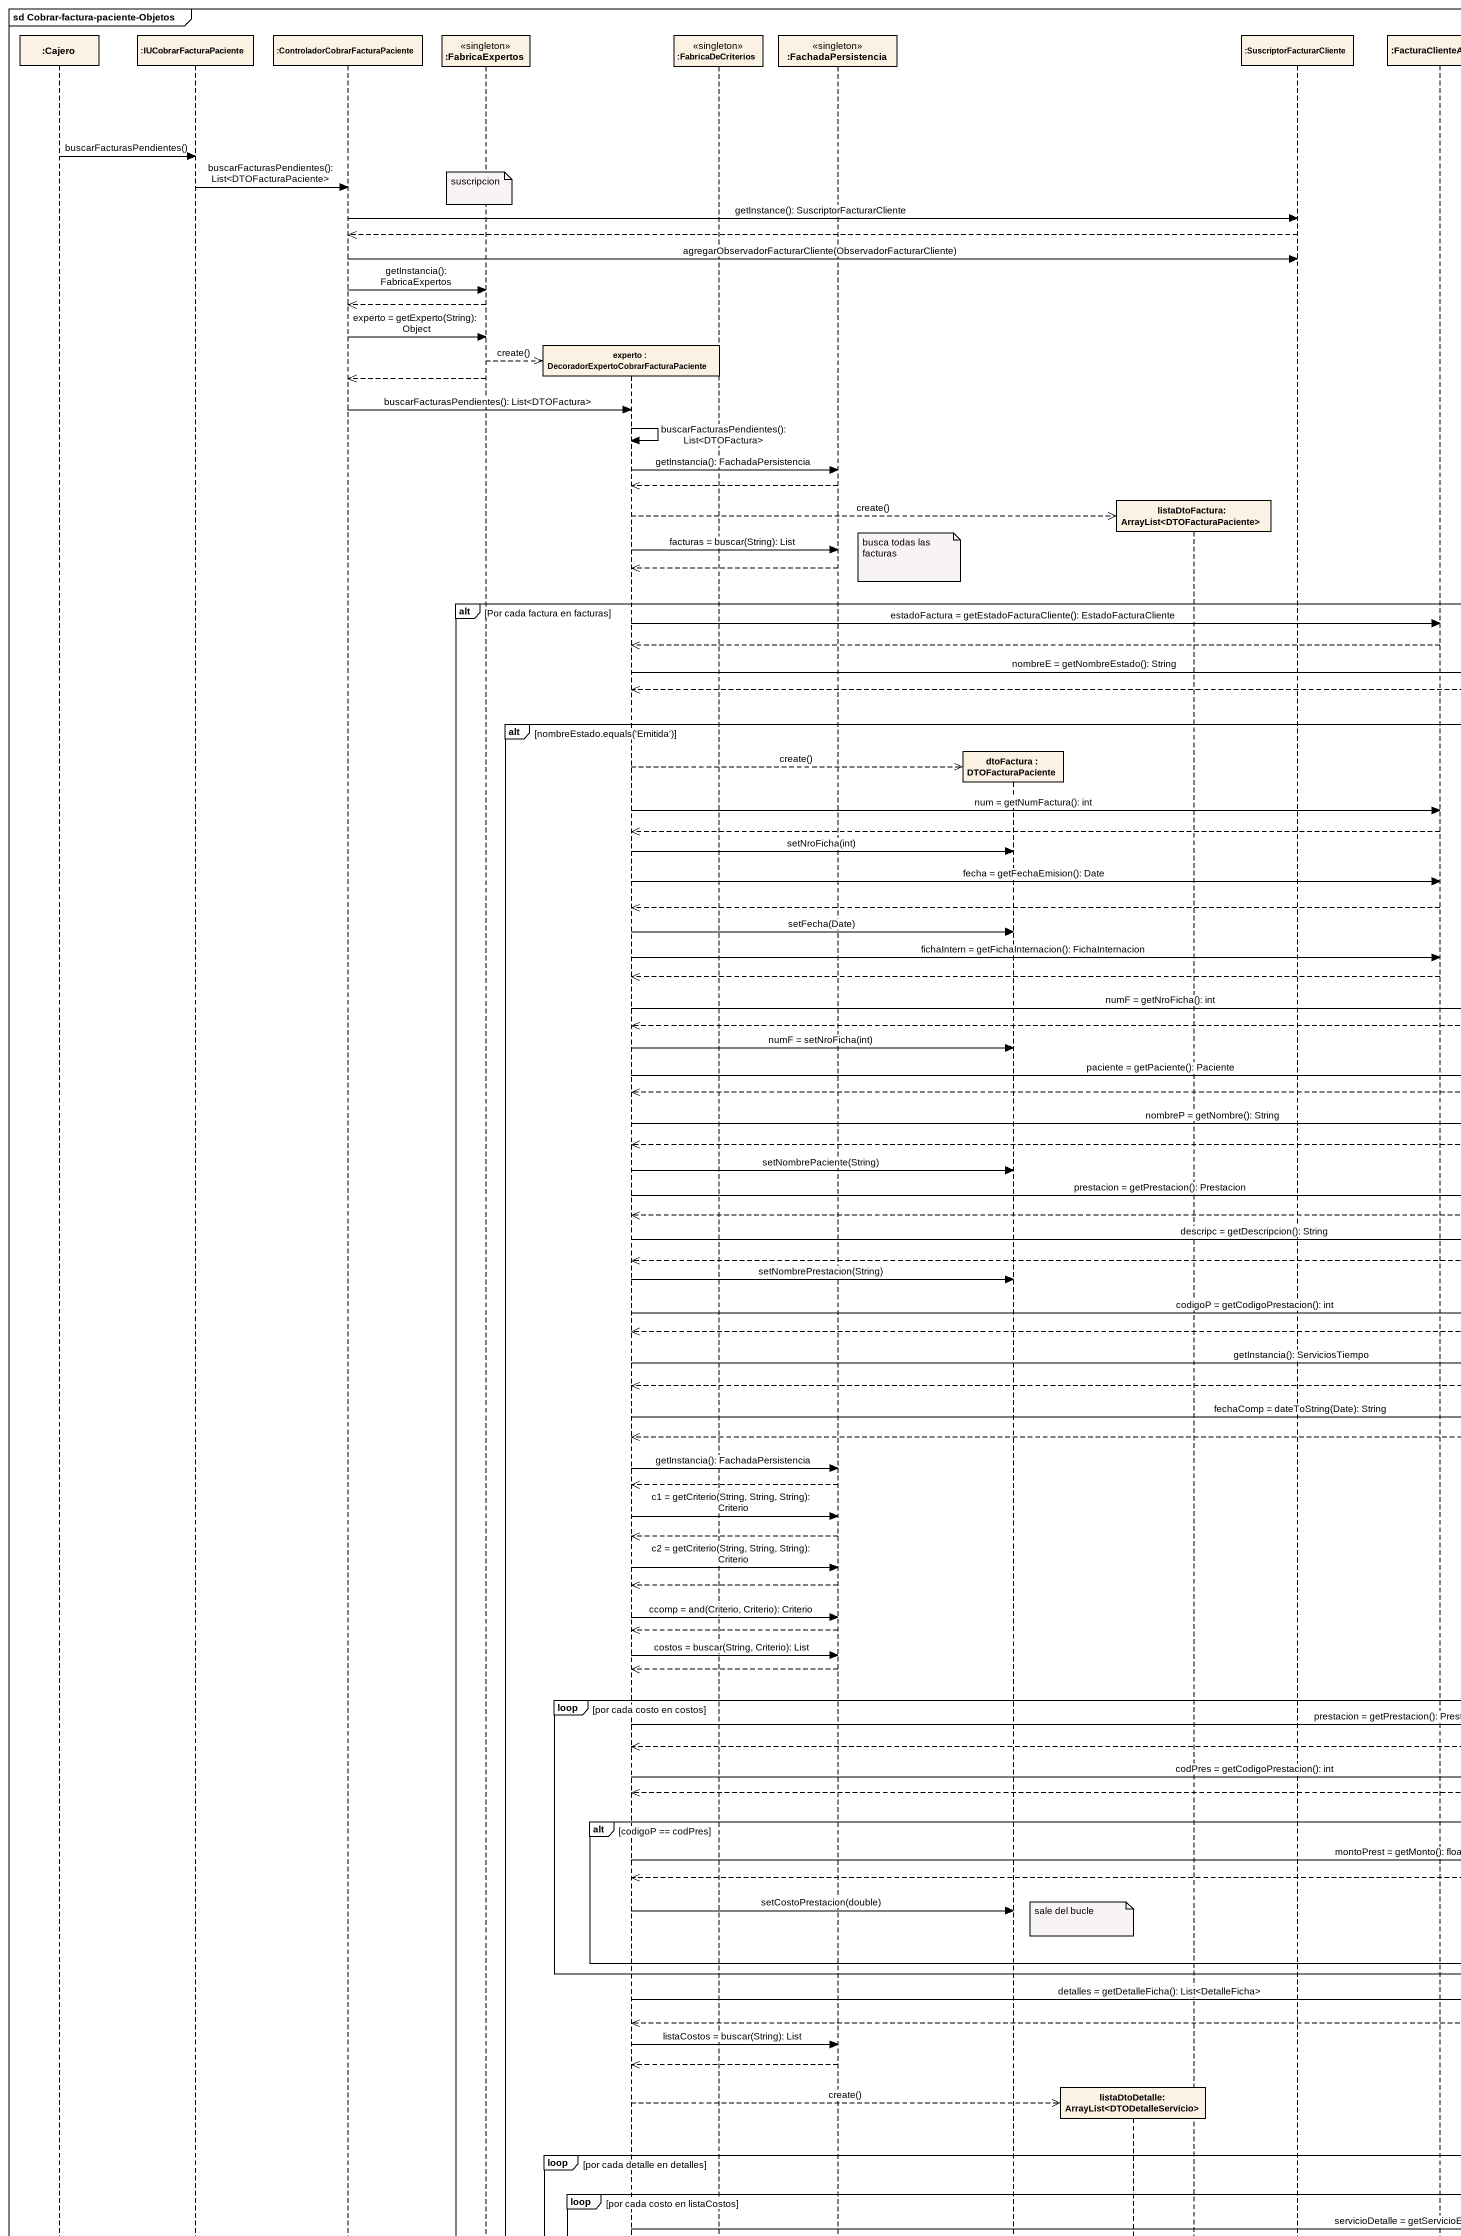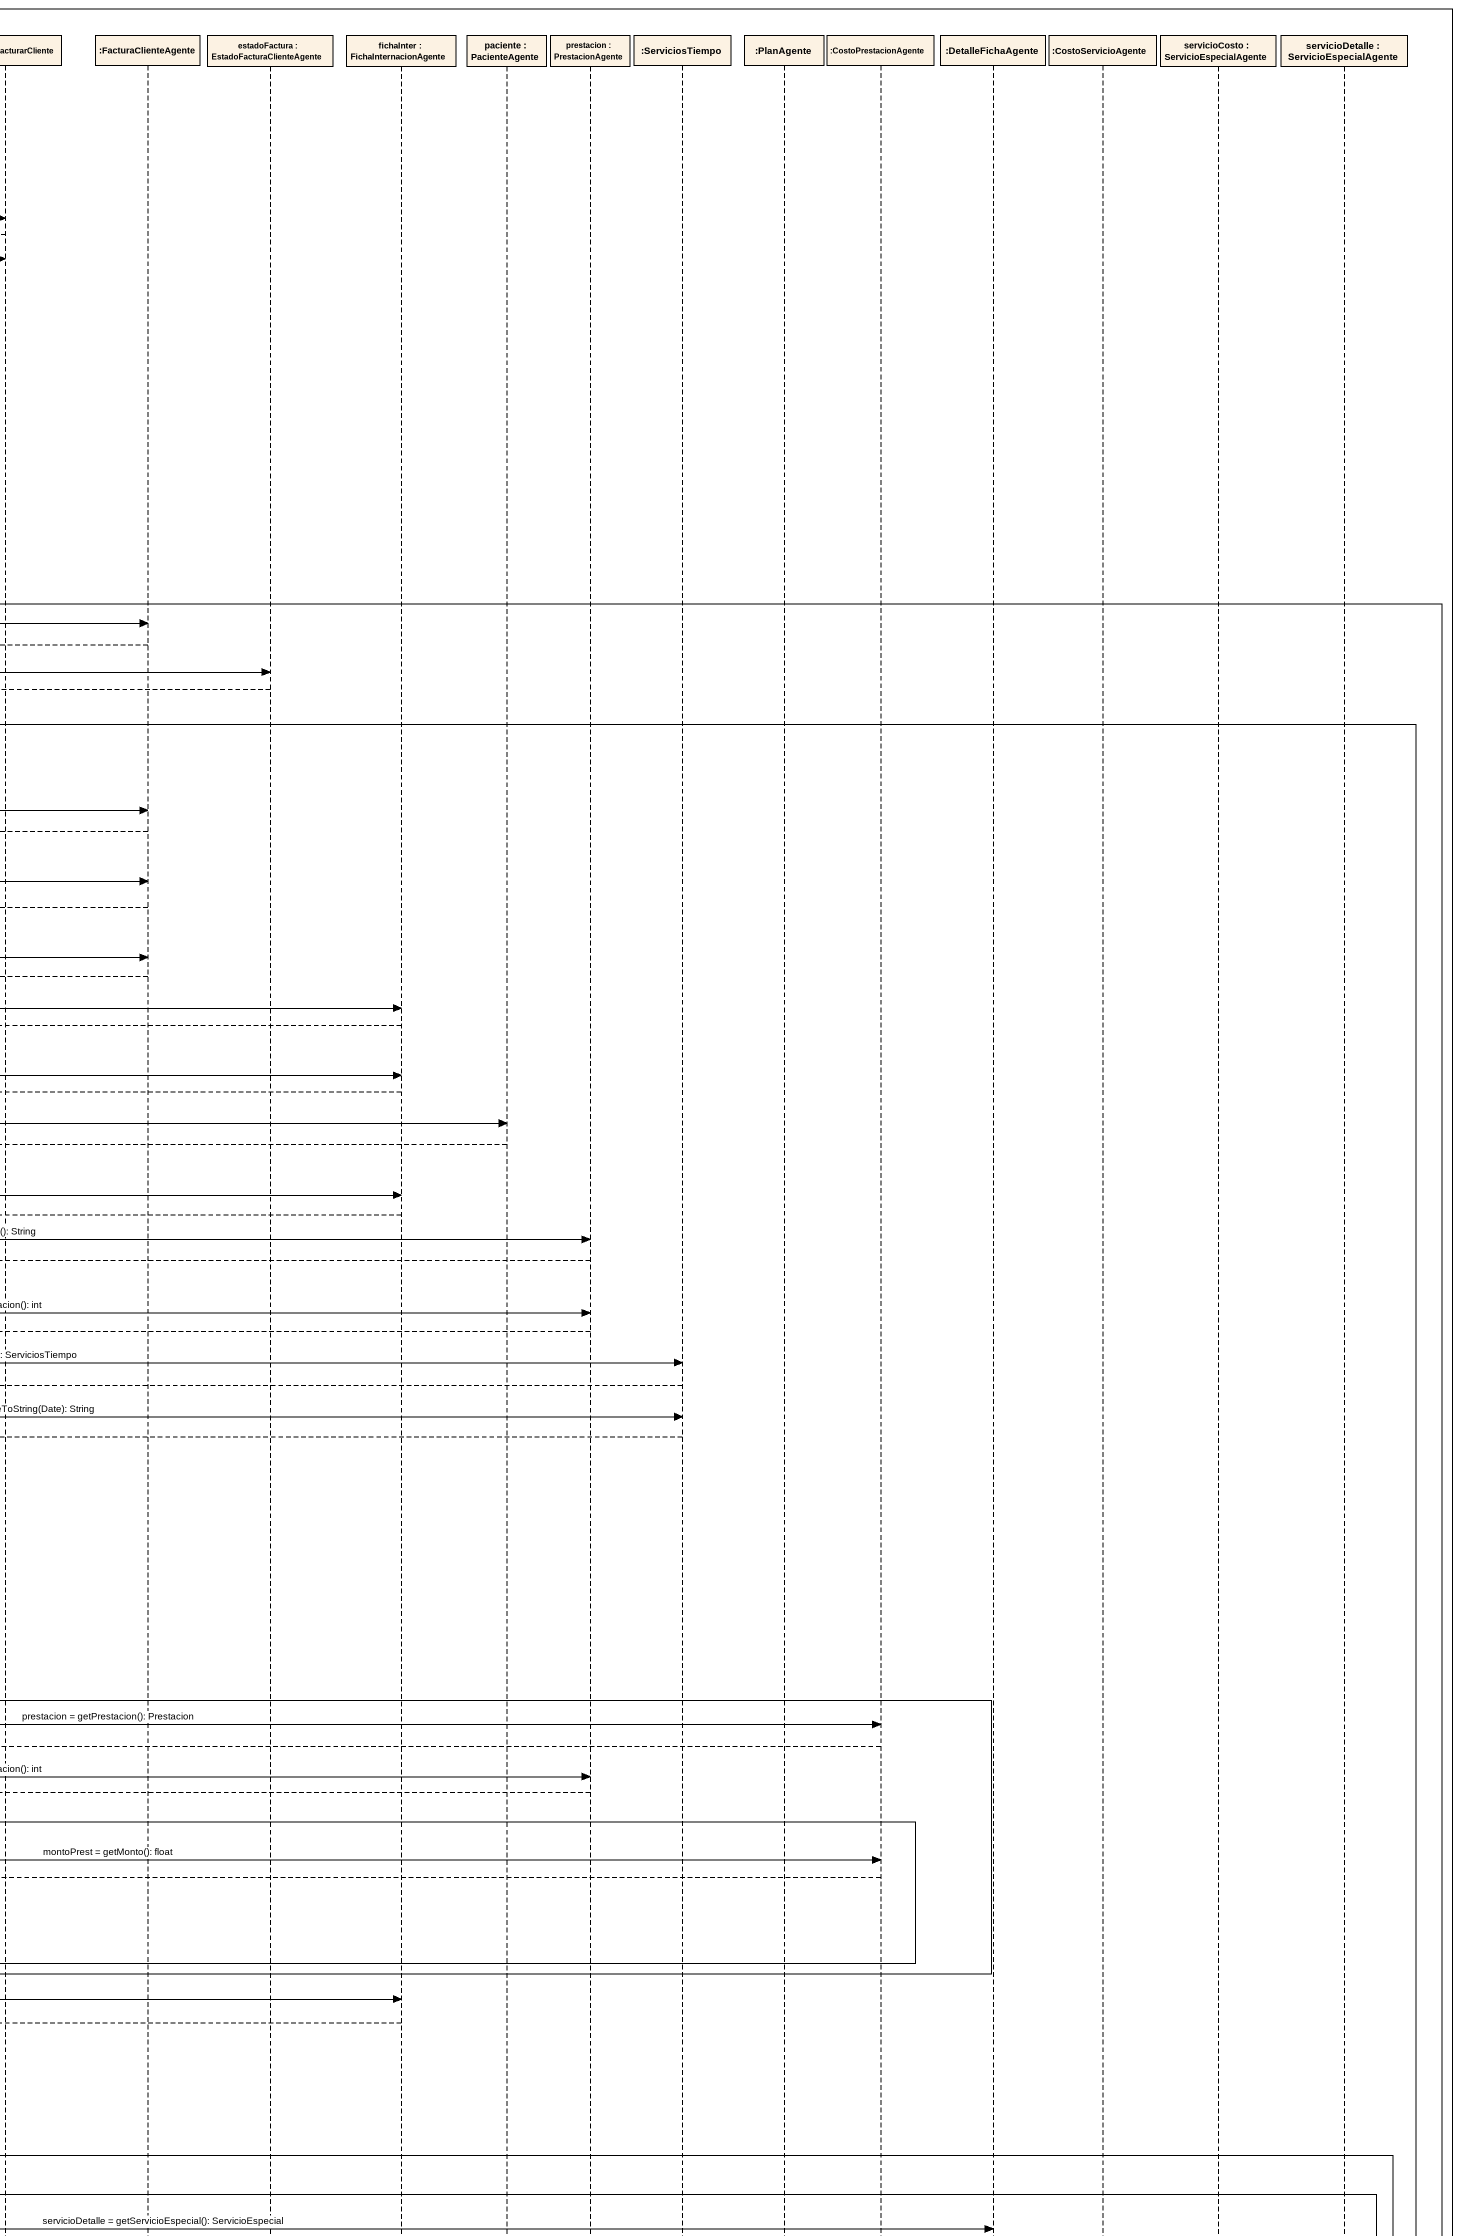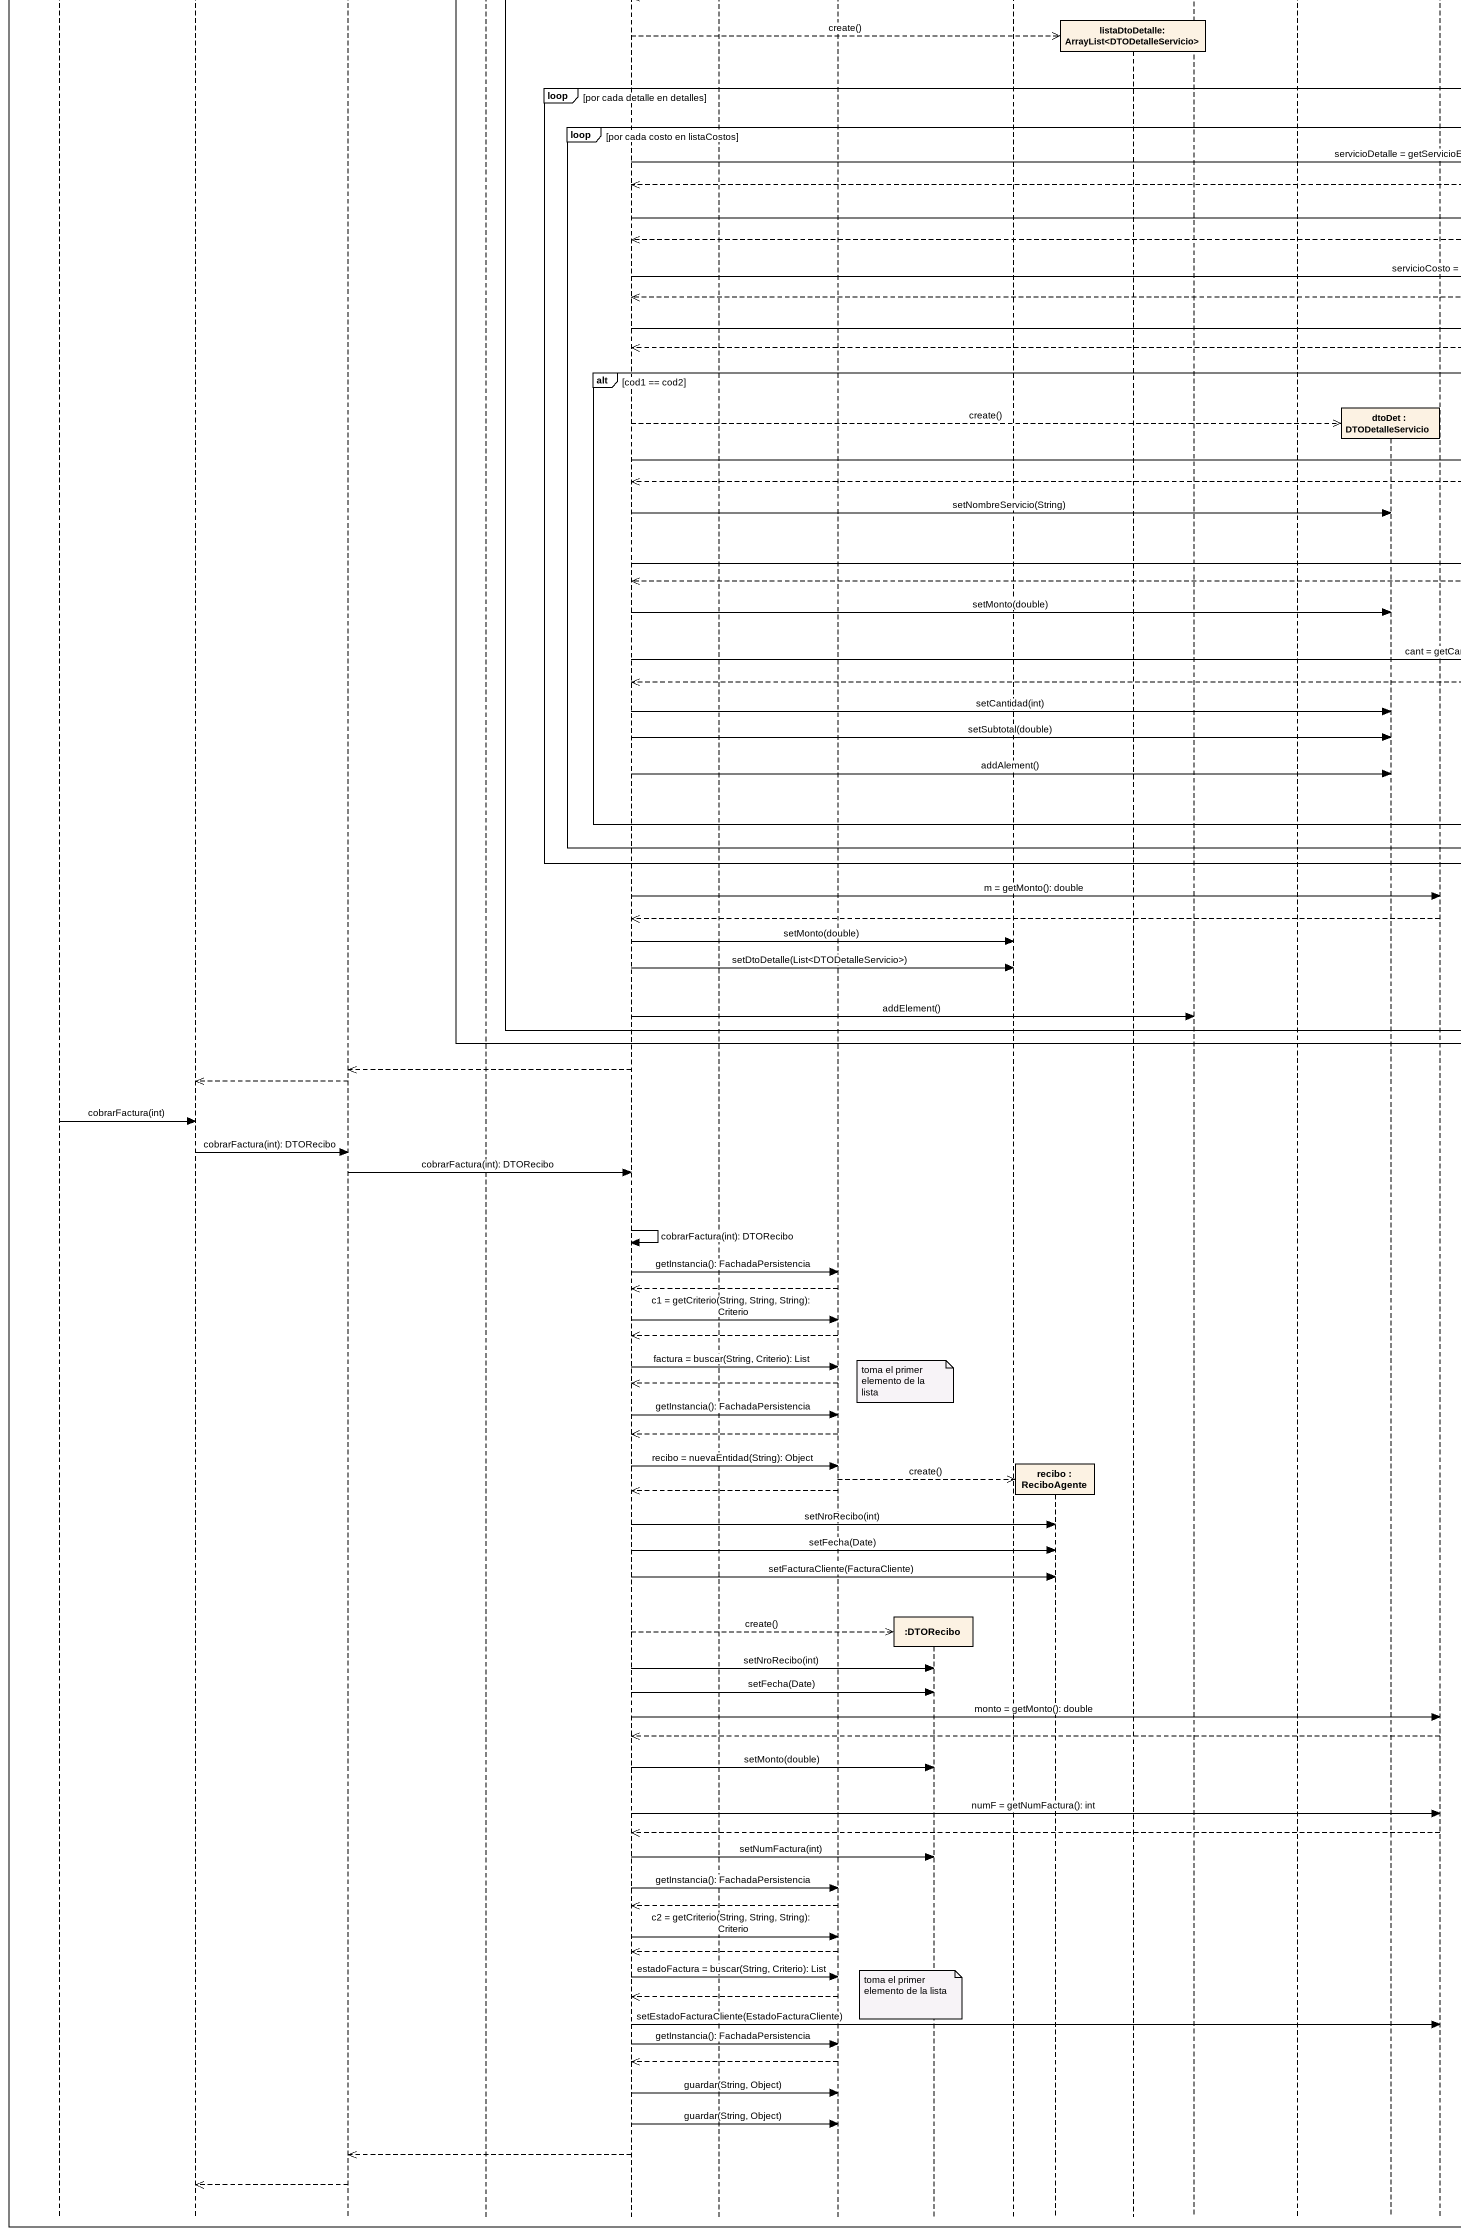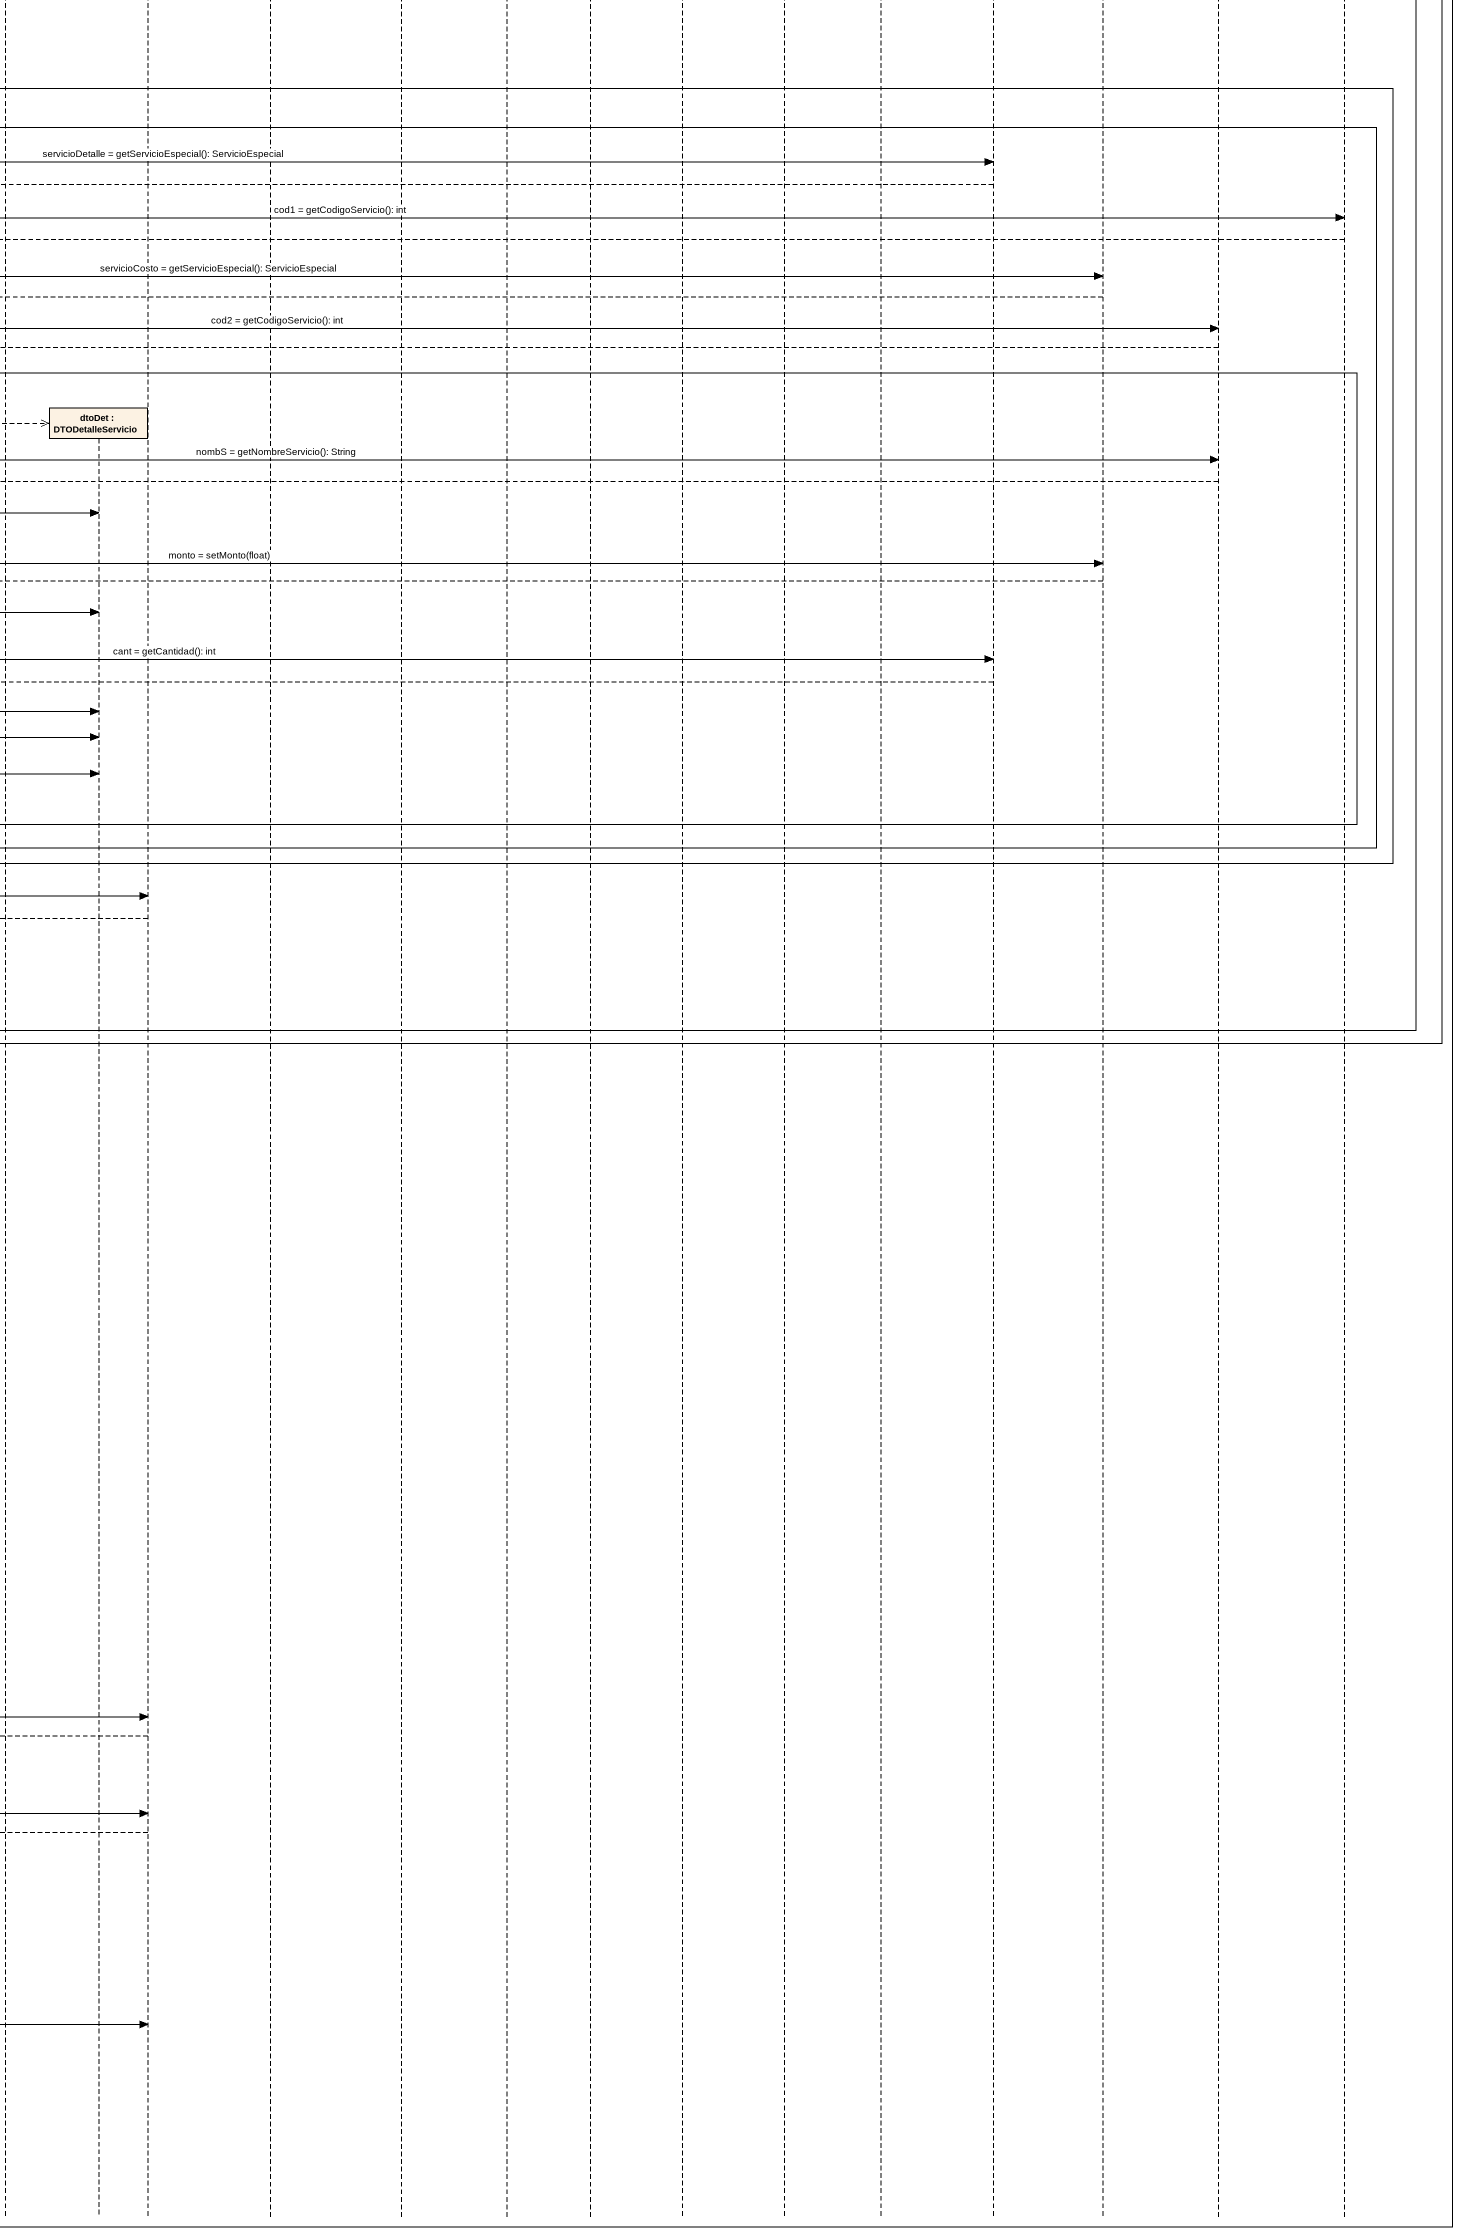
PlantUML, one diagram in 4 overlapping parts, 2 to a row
@startuml
mainframe sd Cobrar-factura-paciente-Objetos
hide footbox
participant ":Cajero" as Cajero
participant ":IUCobrarFacturaPaciente" as IUCobrarFacturaPaciente
participant ":ControladorCobrarFacturaPaciente" as ControladorCobrarFacturaPaci
participant ":FabricaExpertos" as FabricaExpertos <<singleton>>
participant "experto : DecoradorExpertoCobrarFacturaPaciente" as experto
participant ":FabricaDeCriterios" as FabricaDeCriterios <<singleton>>
participant ":FachadaPersistencia" as FachadaPersistencia <<singleton>>
participant ":DTORecibo" as DTORecibo
participant "dtoFactura : DTOFacturaPaciente" as dtoFactura
participant "recibo : ReciboAgente" as recibo
participant "listaDtoDetalle: ArrayList<DTODetalleServicio>" as listaDtoDetalle_ArrayList
participant "listaDtoFactura: ArrayList<DTOFacturaPaciente>" as listaDtoFactura_ArrayList
participant ":SuscriptorFacturarCliente" as SuscriptorFacturarCliente
participant "dtoDet : DTODetalleServicio" as dtoDet
participant ":FacturaClienteAgente" as FacturaClienteAgente
participant "estadoFactura : EstadoFacturaClienteAgente" as estadoFactura
participant "fichaInter : FichaInternacionAgente" as fichaInter
participant "paciente : PacienteAgente" as paciente
participant "prestacion : PrestacionAgente" as prestacion
participant ":ServiciosTiempo" as ServiciosTiempo
participant ":PlanAgente" as PlanAgente
participant ":CostoPrestacionAgente" as CostoPrestacionAgente
participant ":DetalleFichaAgente" as DetalleFichaAgente
participant ":CostoServicioAgente" as CostoServicioAgente
participant "servicioCosto : ServicioEspecialAgente" as servicioCosto
participant "servicioDetalle : ServicioEspecialAgente" as servicioDetalle

Cajero -> IUCobrarFacturaPaciente : buscarFacturasPendientes()
IUCobrarFacturaPaciente -> ControladorCobrarFacturaPaci : buscarFacturasPendientes(): List<DTOFacturaPaciente>
note over FabricaExpertos : suscripcion
ControladorCobrarFacturaPaci -> SuscriptorFacturarCliente : getInstance(): SuscriptorFacturarCliente
SuscriptorFacturarCliente -->> ControladorCobrarFacturaPaci
ControladorCobrarFacturaPaci -> SuscriptorFacturarCliente : agregarObservadorFacturarCliente(ObservadorFacturarCliente)
ControladorCobrarFacturaPaci -> FabricaExpertos : getInstancia(): FabricaExpertos
FabricaExpertos -->> ControladorCobrarFacturaPaci
ControladorCobrarFacturaPaci -> FabricaExpertos : experto = getExperto(String): Object
FabricaExpertos -->> experto ** : create()
FabricaExpertos -->> ControladorCobrarFacturaPaci
ControladorCobrarFacturaPaci -> experto : buscarFacturasPendientes(): List<DTOFactura>
experto -> experto : buscarFacturasPendientes(): List<DTOFactura>
experto -> FachadaPersistencia : getInstancia(): FachadaPersistencia
FachadaPersistencia -->> experto
experto -->> listaDtoFactura_ArrayList ** : create()
experto -> FachadaPersistencia : facturas = buscar(String): List
note over DTORecibo : busca todas las facturas
FachadaPersistencia -->> experto
alt Por cada factura en facturas
  experto -> FacturaClienteAgente : estadoFactura = getEstadoFacturaCliente(): EstadoFacturaCliente
  FacturaClienteAgente -->> experto
  experto -> estadoFactura : nombreE = getNombreEstado(): String
  estadoFactura -->> experto
  alt nombreEstado.equals('Emitida')
    experto -->> dtoFactura ** : create()
    experto -> FacturaClienteAgente : num = getNumFactura(): int
    FacturaClienteAgente -->> experto
    experto -> dtoFactura : setNroFicha(int)
    experto -> FacturaClienteAgente : fecha = getFechaEmision(): Date
    FacturaClienteAgente -->> experto
    experto -> dtoFactura : setFecha(Date)
    experto -> FacturaClienteAgente : fichaIntern = getFichaInternacion(): FichaInternacion
    FacturaClienteAgente -->> experto
    experto -> fichaInter : numF = getNroFicha(): int
    fichaInter -->> experto
    experto -> dtoFactura : numF = setNroFicha(int)
    experto -> fichaInter : paciente = getPaciente(): Paciente
    fichaInter -->> experto
    experto -> paciente : nombreP = getNombre(): String
    paciente -->> experto
    experto -> dtoFactura : setNombrePaciente(String)
    experto -> fichaInter : prestacion = getPrestacion(): Prestacion
    fichaInter -->> experto
    experto -> prestacion : descripc = getDescripcion(): String
    prestacion -->> experto
    experto -> dtoFactura : setNombrePrestacion(String)
    experto -> prestacion : codigoP = getCodigoPrestacion(): int
    prestacion -->> experto
    experto -> ServiciosTiempo : getInstancia(): ServiciosTiempo
    ServiciosTiempo -->> experto
    experto -> ServiciosTiempo : fechaComp = dateToString(Date): String
    ServiciosTiempo -->> experto
    experto -> FachadaPersistencia : getInstancia(): FachadaPersistencia
    FachadaPersistencia -->> experto
    experto -> FachadaPersistencia : c1 = getCriterio(String, String, String): Criterio
    FachadaPersistencia -->> experto
    experto -> FachadaPersistencia : c2 = getCriterio(String, String, String): Criterio
    FachadaPersistencia -->> experto
    experto -> FachadaPersistencia : ccomp = and(Criterio, Criterio): Criterio
    FachadaPersistencia -->> experto
    experto -> FachadaPersistencia : costos = buscar(String, Criterio): List
    FachadaPersistencia -->> experto
    loop por cada costo en costos
      experto -> CostoPrestacionAgente : prestacion = getPrestacion(): Prestacion
      CostoPrestacionAgente -->> experto
      experto -> prestacion : codPres = getCodigoPrestacion(): int
      prestacion -->> experto
      alt codigoP == codPres
        experto -> CostoPrestacionAgente : montoPrest = getMonto(): float
        CostoPrestacionAgente -->> experto
        experto -> dtoFactura : setCostoPrestacion(double)
        note over recibo : sale del bucle
      end
    end
    experto -> fichaInter : detalles = getDetalleFicha(): List<DetalleFicha>
    fichaInter -->> experto
    experto -> FachadaPersistencia : listaCostos = buscar(String): List
    FachadaPersistencia -->> experto
    experto -->> listaDtoDetalle_ArrayList ** : create()
    loop por cada detalle en detalles
      loop por cada costo en listaCostos
        experto -> DetalleFichaAgente : servicioDetalle = getServicioEspecial(): ServicioEspecial
        DetalleFichaAgente -->> experto
        experto -> servicioDetalle : cod1 = getCodigoServicio(): int
        servicioDetalle -->> experto
        experto -> CostoServicioAgente : servicioCosto = getServicioEspecial(): ServicioEspecial
        CostoServicioAgente -->> experto
        experto -> servicioCosto : cod2 = getCodigoServicio(): int
        servicioCosto -->> experto
        alt cod1 == cod2
          experto -->> dtoDet ** : create()
          experto -> servicioCosto : nombS = getNombreServicio(): String
          servicioCosto -->> experto
          experto -> dtoDet : setNombreServicio(String)
          experto -> CostoServicioAgente : monto = setMonto(float)
          CostoServicioAgente -->> experto
          experto -> dtoDet : setMonto(double)
          experto -> DetalleFichaAgente : cant = getCantidad(): int
          DetalleFichaAgente -->> experto
          experto -> dtoDet : setCantidad(int)
          experto -> dtoDet : setSubtotal(double)
          experto -> dtoDet : addAlement()
        end
      end
    end
    experto -> FacturaClienteAgente : m = getMonto(): double
    FacturaClienteAgente -->> experto
    experto -> dtoFactura : setMonto(double)
    experto -> dtoFactura : setDtoDetalle(List<DTODetalleServicio>)
    experto -> listaDtoFactura_ArrayList : addElement()
  end
end
experto -->> ControladorCobrarFacturaPaci
ControladorCobrarFacturaPaci -->> IUCobrarFacturaPaciente
Cajero -> IUCobrarFacturaPaciente : cobrarFactura(int)
IUCobrarFacturaPaciente -> ControladorCobrarFacturaPaci : cobrarFactura(int): DTORecibo
ControladorCobrarFacturaPaci -> experto : cobrarFactura(int): DTORecibo
experto -> experto : cobrarFactura(int): DTORecibo
experto -> FachadaPersistencia : getInstancia(): FachadaPersistencia
FachadaPersistencia -->> experto
experto -> FachadaPersistencia : c1 = getCriterio(String, String, String): Criterio
FachadaPersistencia -->> experto
experto -> FachadaPersistencia : factura = buscar(String, Criterio): List
note over DTORecibo : toma el primer elemento de la lista
FachadaPersistencia -->> experto
experto -> FachadaPersistencia : getInstancia(): FachadaPersistencia
FachadaPersistencia -->> experto
experto -> FachadaPersistencia : recibo = nuevaEntidad(String): Object
FachadaPersistencia -->> recibo ** : create()
FachadaPersistencia -->> experto
experto -> recibo : setNroRecibo(int)
experto -> recibo : setFecha(Date)
experto -> recibo : setFacturaCliente(FacturaCliente)
experto -->> DTORecibo ** : create()
experto -> DTORecibo : setNroRecibo(int)
experto -> DTORecibo : setFecha(Date)
experto -> FacturaClienteAgente : monto = getMonto(): double
FacturaClienteAgente -->> experto
experto -> DTORecibo : setMonto(double)
experto -> FacturaClienteAgente : numF = getNumFactura(): int
FacturaClienteAgente -->> experto
experto -> DTORecibo : setNumFactura(int)
experto -> FachadaPersistencia : getInstancia(): FachadaPersistencia
FachadaPersistencia -->> experto
experto -> FachadaPersistencia : c2 = getCriterio(String, String, String): Criterio
FachadaPersistencia -->> experto
experto -> FachadaPersistencia : estadoFactura = buscar(String, Criterio): List
note over DTORecibo : toma el primer elemento de la lista
FachadaPersistencia -->> experto
experto -> FacturaClienteAgente : setEstadoFacturaCliente(EstadoFacturaCliente)
experto -> FachadaPersistencia : getInstancia(): FachadaPersistencia
FachadaPersistencia -->> experto
experto -> FachadaPersistencia : guardar(String, Object)
experto -> FachadaPersistencia : guardar(String, Object)
experto -->> ControladorCobrarFacturaPaci
ControladorCobrarFacturaPaci -->> IUCobrarFacturaPaciente
@enduml
